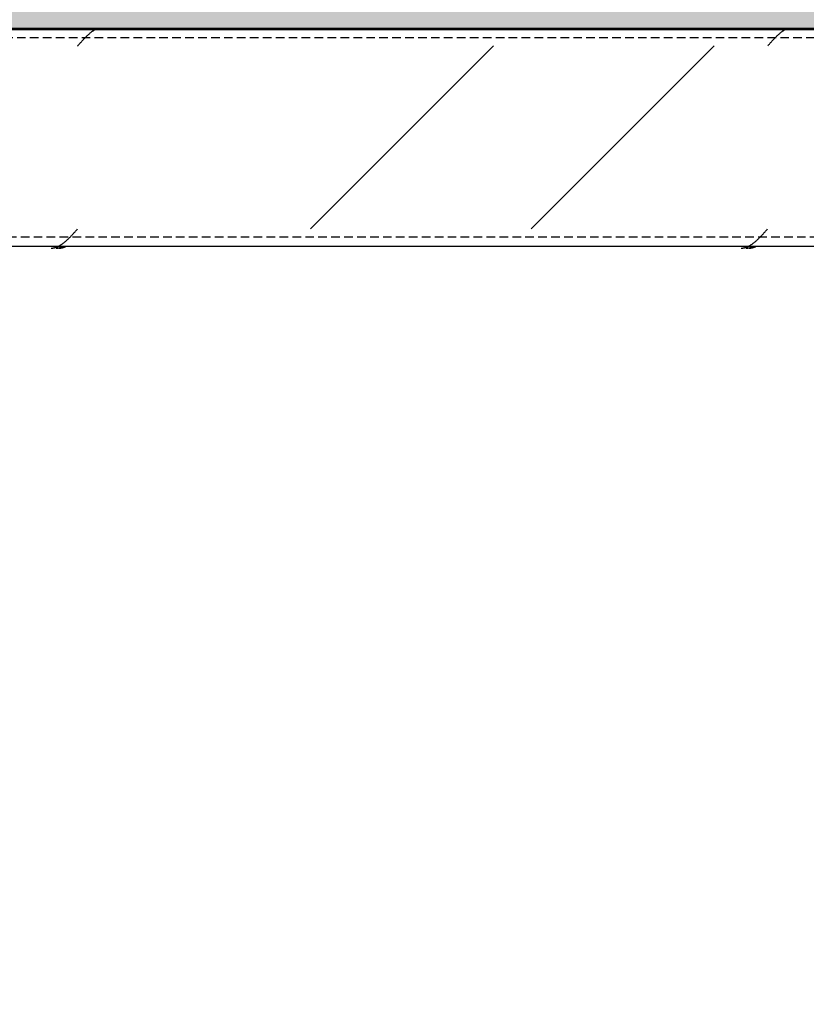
# Model space of a CAD drawing. Header units: centimetres. Extents: x -11896 to 2794, y -437 to 1921.
# Drawn here: x -2396.7 to -2353.2, y 333.2 to 387.4 of the extents above; entities that cross this region are included whole.
import ezdxf

# ---------------------------------------------------------------- set-up
doc = ezdxf.new("R2010")
doc.units = ezdxf.units.CM
doc.linetypes.add('Hidden', pattern=[0.714375, 0.47625, -0.238125])
for name, color, linetype, lineweight in [('A-ANNO-DIMS', 7, 'Continuous', 9), ('A-ANNO-DIMS-100', 7, 'Continuous', 9), ('A-FLOR', 7, 'Continuous', 9), ('S-BEAM', 7, 'Continuous', 9)]:
    doc.layers.add(name, color=color, linetype=linetype, lineweight=lineweight)
doc.styles.add('Century Gothic_1', font='GOTHIC.TTF', dxfattribs={"height": 15})
doc.dimstyles.new('FCA_N_Cotas_E100', dxfattribs={"dimscale": 30.48, "dimtxt": 15.662524, "dimasz": 0.492126, "dimexe": 0.656168, "dimexo": 0.656168, "dimgap": 0.032808, "dimtad": 1, "dimlfac": 0.01, "dimrnd": 0.01, "dimzin": 0, "dimdsep": 46, "dimtxsty": 'Century Gothic_1', "dimblk1": 'OBLIQUE', "dimblk2": 'OBLIQUE', "dimsah": 1, "dimcen": 0.09, "dimdle": 0.656168, "dimazin": 2, "dimtfac": 1, "dimtdec": 4, "dimtix": 1, "dimtmove": 0, "dimatfit": 3, "dimfxl": 1, "dimtvp": 1, "dimtolj": 1, "dimtzin": 0, "dimarcsym": 2})

# ---------------------------------------------------------------- blocks, each defined once
blk = doc.blocks.new('FP_78-Sección 2-2')
at = {"layer": 'S-BEAM', "color": 9, "true_color": 0xc0c0c0}
for p, q in [((-3843.527, 386.544), (-3843.504, 386.565)), ((-3843.504, 386.565), (-3843.481, 386.585)), ((-3843.481, 386.585), (-3843.457, 386.605)), ((-3843.457, 386.605), (-3843.434, 386.625)), ((-3843.434, 386.625), (-3843.411, 386.644)), ((-3843.411, 386.644), (-3843.388, 386.663)), ((-3843.388, 386.663), (-3843.364, 386.681)), ((-3843.364, 386.681), (-3843.341, 386.699)), ((-3843.341, 386.699), (-3843.318, 386.716)), ((-3843.318, 386.716), (-3843.294, 386.733)), ((-3843.294, 386.733), (-3843.271, 386.75)), ((-3843.271, 386.75), (-3843.248, 386.765)), ((-3843.248, 386.765), (-3843.224, 386.781)), ((-3843.224, 386.781), (-3843.201, 386.796)), ((-3843.201, 386.796), (-3843.178, 386.81)), ((-3843.178, 386.81), (-3843.155, 386.824)), ((-3843.155, 386.824), (-3843.131, 386.837)), ((-3843.131, 386.837), (-3843.108, 386.849)), ((-3843.108, 386.849), (-3843.085, 386.861)), ((-3805.427, 386.544), (-3805.404, 386.565)), ((-3805.404, 386.565), (-3805.381, 386.585)), ((-3805.381, 386.585), (-3805.357, 386.605)), ((-3805.357, 386.605), (-3805.334, 386.625)), ((-3805.334, 386.625), (-3805.311, 386.644)), ((-3805.311, 386.644), (-3805.288, 386.663)), ((-3805.288, 386.663), (-3805.264, 386.681)), ((-3805.264, 386.681), (-3805.241, 386.699)), ((-3805.241, 386.699), (-3805.218, 386.716)), ((-3805.218, 386.716), (-3805.194, 386.733)), ((-3805.194, 386.733), (-3805.171, 386.75)), ((-3805.171, 386.75), (-3805.148, 386.765)), ((-3805.148, 386.765), (-3805.124, 386.781)), ((-3805.124, 386.781), (-3805.101, 386.796)), ((-3805.101, 386.796), (-3805.078, 386.81)), ((-3805.078, 386.81), (-3805.055, 386.824)), ((-3805.055, 386.824), (-3805.031, 386.837)), ((-3805.031, 386.837), (-3805.008, 386.849)), ((-3805.008, 386.849), (-3804.985, 386.861)), ((-3844.04, 386.013), (-3844.017, 386.039)), ((-3844.017, 386.039), (-3843.994, 386.065)), ((-3843.994, 386.065), (-3843.97, 386.091)), ((-3843.97, 386.091), (-3843.947, 386.117)), ((-3843.947, 386.117), (-3843.924, 386.142)), ((-3843.924, 386.142), (-3843.9, 386.168)), ((-3843.9, 386.168), (-3843.877, 386.193)), ((-3843.877, 386.193), (-3843.854, 386.218)), ((-3843.854, 386.218), (-3843.83, 386.243)), ((-3843.83, 386.243), (-3843.807, 386.268)), ((-3843.807, 386.268), (-3843.784, 386.293)), ((-3843.784, 386.293), (-3843.76, 386.317)), ((-3843.76, 386.317), (-3843.737, 386.341)), ((-3843.737, 386.341), (-3843.714, 386.365)), ((-3843.714, 386.365), (-3843.691, 386.388)), ((-3843.691, 386.388), (-3843.667, 386.412)), ((-3843.667, 386.412), (-3843.644, 386.434)), ((-3843.644, 386.434), (-3843.621, 386.457)), ((-3843.621, 386.457), (-3843.597, 386.479)), ((-3843.597, 386.479), (-3843.574, 386.501)), ((-3843.574, 386.501), (-3843.551, 386.523)), ((-3843.551, 386.523), (-3843.527, 386.544)), ((-3805.94, 386.013), (-3805.917, 386.039)), ((-3805.917, 386.039), (-3805.894, 386.065)), ((-3805.894, 386.065), (-3805.87, 386.091)), ((-3805.87, 386.091), (-3805.847, 386.117)), ((-3805.847, 386.117), (-3805.824, 386.142)), ((-3805.824, 386.142), (-3805.8, 386.168)), ((-3805.8, 386.168), (-3805.777, 386.193)), ((-3805.777, 386.193), (-3805.754, 386.218)), ((-3805.754, 386.218), (-3805.73, 386.243)), ((-3805.73, 386.243), (-3805.707, 386.268)), ((-3805.707, 386.268), (-3805.684, 386.293)), ((-3805.684, 386.293), (-3805.66, 386.317)), ((-3805.66, 386.317), (-3805.637, 386.341)), ((-3805.637, 386.341), (-3805.614, 386.365)), ((-3805.614, 386.365), (-3805.59, 386.388)), ((-3805.59, 386.388), (-3805.567, 386.412)), ((-3805.567, 386.412), (-3805.544, 386.434)), ((-3805.544, 386.434), (-3805.521, 386.457)), ((-3805.521, 386.457), (-3805.497, 386.479)), ((-3805.497, 386.479), (-3805.474, 386.501)), ((-3805.474, 386.501), (-3805.451, 386.523)), ((-3805.451, 386.523), (-3805.427, 386.544)), ((-3844.133, 385.909), (-3844.11, 385.935)), ((-3844.11, 385.935), (-3844.087, 385.961)), ((-3844.087, 385.961), (-3844.063, 385.987)), ((-3844.063, 385.987), (-3844.04, 386.013)), ((-3806.033, 385.909), (-3806.01, 385.935)), ((-3806.01, 385.935), (-3805.987, 385.961)), ((-3805.987, 385.961), (-3805.963, 385.987)), ((-3805.963, 385.987), (-3805.94, 386.013))]:
    blk.add_line(p, q, dxfattribs=at)
blk = doc.blocks.new('FP_79-Sección 2-2')
at = {"layer": 'S-BEAM', "color": 9, "true_color": 0xc0c0c0}
for p, q in [((-3844.204, 375.73), (-3844.18, 375.756)), ((-3844.18, 375.756), (-3844.157, 375.783)), ((-3844.157, 375.783), (-3844.134, 375.809)), ((-3806.104, 375.73), (-3806.08, 375.756)), ((-3806.08, 375.756), (-3806.057, 375.783)), ((-3806.057, 375.783), (-3806.034, 375.809)), ((-3844.74, 375.174), (-3844.717, 375.195)), ((-3844.717, 375.195), (-3844.693, 375.216)), ((-3844.693, 375.216), (-3844.67, 375.238)), ((-3844.67, 375.238), (-3844.647, 375.261)), ((-3844.647, 375.261), (-3844.623, 375.283)), ((-3844.623, 375.283), (-3844.6, 375.306)), ((-3844.6, 375.306), (-3844.577, 375.329)), ((-3844.577, 375.329), (-3844.553, 375.353)), ((-3844.553, 375.353), (-3844.53, 375.377)), ((-3844.53, 375.377), (-3844.507, 375.401)), ((-3844.507, 375.401), (-3844.483, 375.425)), ((-3844.483, 375.425), (-3844.46, 375.45)), ((-3844.46, 375.45), (-3844.437, 375.474)), ((-3844.437, 375.474), (-3844.414, 375.499)), ((-3844.414, 375.499), (-3844.39, 375.524)), ((-3844.39, 375.524), (-3844.367, 375.55)), ((-3844.367, 375.55), (-3844.344, 375.575)), ((-3844.344, 375.575), (-3844.32, 375.601)), ((-3844.32, 375.601), (-3844.297, 375.627)), ((-3844.297, 375.627), (-3844.274, 375.652)), ((-3844.274, 375.652), (-3844.25, 375.678)), ((-3844.25, 375.678), (-3844.227, 375.704)), ((-3844.227, 375.704), (-3844.204, 375.73)), ((-3806.64, 375.174), (-3806.617, 375.195)), ((-3806.617, 375.195), (-3806.593, 375.216)), ((-3806.593, 375.216), (-3806.57, 375.238)), ((-3806.57, 375.238), (-3806.547, 375.261)), ((-3806.547, 375.261), (-3806.523, 375.283)), ((-3806.523, 375.283), (-3806.5, 375.306)), ((-3806.5, 375.306), (-3806.477, 375.329)), ((-3806.477, 375.329), (-3806.453, 375.353)), ((-3806.453, 375.353), (-3806.43, 375.377)), ((-3806.43, 375.377), (-3806.407, 375.401)), ((-3806.407, 375.401), (-3806.383, 375.425)), ((-3806.383, 375.425), (-3806.36, 375.45)), ((-3806.36, 375.45), (-3806.337, 375.474)), ((-3806.337, 375.474), (-3806.314, 375.499)), ((-3806.314, 375.499), (-3806.29, 375.524)), ((-3806.29, 375.524), (-3806.267, 375.55)), ((-3806.267, 375.55), (-3806.244, 375.575)), ((-3806.244, 375.575), (-3806.22, 375.601)), ((-3806.22, 375.601), (-3806.197, 375.627)), ((-3806.197, 375.627), (-3806.174, 375.652)), ((-3806.174, 375.652), (-3806.15, 375.678)), ((-3806.15, 375.678), (-3806.127, 375.704)), ((-3806.127, 375.704), (-3806.104, 375.73)), ((-3845.604, 374.743), (-3845.58, 374.744)), ((-3845.58, 374.744), (-3845.557, 374.745)), ((-3845.557, 374.745), (-3845.534, 374.748)), ((-3845.534, 374.748), (-3845.51, 374.75)), ((-3845.51, 374.75), (-3845.487, 374.754)), ((-3845.487, 374.754), (-3845.464, 374.758)), ((-3845.464, 374.758), (-3845.44, 374.763)), ((-3845.44, 374.763), (-3845.417, 374.768)), ((-3845.417, 374.768), (-3845.394, 374.774)), ((-3845.394, 374.774), (-3845.37, 374.781)), ((-3845.37, 374.781), (-3845.347, 374.788)), ((-3845.347, 374.788), (-3845.323, 374.796)), ((-3845.323, 374.796), (-3845.3, 374.805)), ((-3845.3, 374.805), (-3845.277, 374.814)), ((-3845.277, 374.814), (-3845.253, 374.824)), ((-3845.253, 374.824), (-3845.23, 374.834)), ((-3845.23, 374.834), (-3845.207, 374.845)), ((-3845.207, 374.845), (-3845.183, 374.856)), ((-3845.183, 374.856), (-3845.16, 374.868)), ((-3845.16, 374.868), (-3845.137, 374.881)), ((-3845.137, 374.881), (-3845.113, 374.894)), ((-3845.113, 374.894), (-3845.09, 374.908)), ((-3845.09, 374.908), (-3845.067, 374.922)), ((-3845.067, 374.922), (-3845.043, 374.937)), ((-3845.043, 374.937), (-3845.02, 374.952)), ((-3845.02, 374.952), (-3844.997, 374.968)), ((-3844.997, 374.968), (-3844.973, 374.984)), ((-3844.973, 374.984), (-3844.95, 375.001)), ((-3844.95, 375.001), (-3844.927, 375.019)), ((-3844.927, 375.019), (-3844.903, 375.036)), ((-3844.903, 375.036), (-3844.88, 375.055)), ((-3844.88, 375.055), (-3844.857, 375.073)), ((-3844.857, 375.073), (-3844.833, 375.093)), ((-3844.833, 375.093), (-3844.81, 375.112)), ((-3844.81, 375.112), (-3844.787, 375.132)), ((-3844.787, 375.132), (-3844.763, 375.153)), ((-3844.763, 375.153), (-3844.74, 375.174)), ((-3807.504, 374.743), (-3807.48, 374.744)), ((-3807.48, 374.744), (-3807.457, 374.745)), ((-3807.457, 374.745), (-3807.434, 374.748)), ((-3807.434, 374.748), (-3807.41, 374.75)), ((-3807.41, 374.75), (-3807.387, 374.754)), ((-3807.387, 374.754), (-3807.364, 374.758)), ((-3807.364, 374.758), (-3807.34, 374.763)), ((-3807.34, 374.763), (-3807.317, 374.768)), ((-3807.317, 374.768), (-3807.293, 374.774)), ((-3807.293, 374.774), (-3807.27, 374.781)), ((-3807.27, 374.781), (-3807.247, 374.788)), ((-3807.247, 374.788), (-3807.223, 374.796)), ((-3807.223, 374.796), (-3807.2, 374.805)), ((-3807.2, 374.805), (-3807.177, 374.814)), ((-3807.177, 374.814), (-3807.153, 374.824)), ((-3807.153, 374.824), (-3807.13, 374.834)), ((-3807.13, 374.834), (-3807.107, 374.845)), ((-3807.107, 374.845), (-3807.083, 374.856)), ((-3807.083, 374.856), (-3807.06, 374.868)), ((-3807.06, 374.868), (-3807.037, 374.881)), ((-3807.037, 374.881), (-3807.013, 374.894)), ((-3807.013, 374.894), (-3806.99, 374.908)), ((-3806.99, 374.908), (-3806.967, 374.922)), ((-3806.967, 374.922), (-3806.943, 374.937)), ((-3806.943, 374.937), (-3806.92, 374.952)), ((-3806.92, 374.952), (-3806.897, 374.968)), ((-3806.897, 374.968), (-3806.873, 374.984)), ((-3806.873, 374.984), (-3806.85, 375.001)), ((-3806.85, 375.001), (-3806.827, 375.019)), ((-3806.827, 375.019), (-3806.803, 375.036)), ((-3806.803, 375.036), (-3806.78, 375.055)), ((-3806.78, 375.055), (-3806.757, 375.073)), ((-3806.757, 375.073), (-3806.733, 375.093)), ((-3806.733, 375.093), (-3806.71, 375.112)), ((-3806.71, 375.112), (-3806.687, 375.132)), ((-3806.687, 375.132), (-3806.663, 375.153)), ((-3806.663, 375.153), (-3806.64, 375.174))]:
    blk.add_line(p, q, dxfattribs=at)
at = {"layer": 'S-BEAM'}
blk.add_line((-4180.589, 374.859), (-3762.503, 374.859), dxfattribs=at)
blk = doc.blocks.new('HSS Rectangular - 50 x 120-1656395-Sección 2-2')
at = {"layer": 'S-BEAM', "true_color": 0xc0c0c0}
h = blk.add_hatch(dxfattribs=at)
h.set_pattern_fill('FP_40', color=9, style=0, pattern_type=2)
h.set_pattern_definition([(45, (-5061.787, 712), (-25.1447, 25.1447), []), (45, (-5061.787, 750.1), (-25.1447, 25.1447), [])])
h.paths.add_polyline_path([(-3811.892, 375.809), (-3761.28, 375.859), (-3761.28, 385.909), (-4183.076, 385.909), (-4183.076, 375.859), (-3822.04, 375.809)])
at = {"layer": 'S-BEAM', "linetype": 'Hidden'}
for p, q in [((-3761.28, 386.359), (-4183.076, 386.359)), ((-3762.503, 375.359), (-4180.589, 375.359))]:
    blk.add_line(p, q, dxfattribs=at)
at = {"layer": 'S-BEAM'}
for name in ['FP_78-Sección 2-2', 'FP_79-Sección 2-2']:
    blk.add_blockref(name, (0, 0), dxfattribs=at)
blk = doc.blocks.new('FP_84-Sección 2-2')
at = {"layer": 'S-BEAM', "color": 9, "true_color": 0xc0c0c0}
for p, q in [((-3845.319, 374.743), (-3845.296, 374.744)), ((-3845.296, 374.744), (-3845.273, 374.745)), ((-3845.273, 374.745), (-3845.249, 374.748)), ((-3845.249, 374.748), (-3845.226, 374.75)), ((-3845.226, 374.75), (-3845.203, 374.754)), ((-3845.203, 374.754), (-3845.179, 374.758)), ((-3845.179, 374.758), (-3845.156, 374.763)), ((-3845.156, 374.763), (-3845.133, 374.768)), ((-3845.133, 374.768), (-3845.109, 374.774)), ((-3845.109, 374.774), (-3845.086, 374.781)), ((-3845.086, 374.781), (-3845.063, 374.788)), ((-3845.063, 374.788), (-3845.039, 374.796)), ((-3845.039, 374.796), (-3845.016, 374.805)), ((-3845.016, 374.805), (-3844.993, 374.814)), ((-3844.993, 374.814), (-3844.969, 374.824)), ((-3844.969, 374.824), (-3844.946, 374.834)), ((-3844.946, 374.834), (-3844.923, 374.845)), ((-3844.923, 374.845), (-3844.899, 374.856)), ((-3807.219, 374.743), (-3807.196, 374.744)), ((-3807.196, 374.744), (-3807.173, 374.745)), ((-3807.173, 374.745), (-3807.149, 374.748)), ((-3807.149, 374.748), (-3807.126, 374.75)), ((-3807.126, 374.75), (-3807.103, 374.754)), ((-3807.103, 374.754), (-3807.079, 374.758)), ((-3807.079, 374.758), (-3807.056, 374.763)), ((-3807.056, 374.763), (-3807.033, 374.768)), ((-3807.033, 374.768), (-3807.009, 374.774)), ((-3807.009, 374.774), (-3806.986, 374.781)), ((-3806.986, 374.781), (-3806.963, 374.788)), ((-3806.963, 374.788), (-3806.939, 374.796)), ((-3806.939, 374.796), (-3806.916, 374.805)), ((-3806.916, 374.805), (-3806.893, 374.814)), ((-3806.893, 374.814), (-3806.869, 374.824)), ((-3806.869, 374.824), (-3806.846, 374.834)), ((-3806.846, 374.834), (-3806.823, 374.845)), ((-3806.823, 374.845), (-3806.799, 374.856))]:
    blk.add_line(p, q, dxfattribs=at)
blk = doc.blocks.new('HSS Rectangular - 50 x 120-1656485-Sección 2-2')
at = {"layer": 'S-BEAM'}
blk.add_blockref('FP_84-Sección 2-2', (0, 0), dxfattribs=at)
blk = doc.blocks.new('FP_87-Sección 2-2')
at = {"layer": 'S-BEAM', "color": 9, "true_color": 0xc0c0c0}
for p, q in [((-3845.164, 374.743), (-3845.141, 374.744)), ((-3845.141, 374.744), (-3845.117, 374.745)), ((-3845.117, 374.745), (-3845.094, 374.748)), ((-3845.094, 374.748), (-3845.07, 374.75)), ((-3845.07, 374.75), (-3845.047, 374.754)), ((-3845.047, 374.754), (-3845.024, 374.758)), ((-3845.024, 374.758), (-3845, 374.763)), ((-3845, 374.763), (-3844.977, 374.768)), ((-3844.977, 374.768), (-3844.954, 374.774)), ((-3844.954, 374.774), (-3844.93, 374.781)), ((-3844.93, 374.781), (-3844.907, 374.788)), ((-3844.907, 374.788), (-3844.884, 374.796)), ((-3844.884, 374.796), (-3844.86, 374.805)), ((-3844.86, 374.805), (-3844.837, 374.814)), ((-3844.837, 374.814), (-3844.814, 374.824)), ((-3844.814, 374.824), (-3844.79, 374.834)), ((-3844.79, 374.834), (-3844.767, 374.845)), ((-3844.767, 374.845), (-3844.744, 374.856)), ((-3807.064, 374.743), (-3807.041, 374.744)), ((-3807.041, 374.744), (-3807.017, 374.745)), ((-3807.017, 374.745), (-3806.994, 374.748)), ((-3806.994, 374.748), (-3806.97, 374.75)), ((-3806.97, 374.75), (-3806.947, 374.754)), ((-3806.947, 374.754), (-3806.924, 374.758)), ((-3806.924, 374.758), (-3806.9, 374.763)), ((-3806.9, 374.763), (-3806.877, 374.768)), ((-3806.877, 374.768), (-3806.854, 374.774)), ((-3806.854, 374.774), (-3806.83, 374.781)), ((-3806.83, 374.781), (-3806.807, 374.788)), ((-3806.807, 374.788), (-3806.784, 374.796)), ((-3806.784, 374.796), (-3806.76, 374.805)), ((-3806.76, 374.805), (-3806.737, 374.814)), ((-3806.737, 374.814), (-3806.714, 374.824)), ((-3806.714, 374.824), (-3806.69, 374.834)), ((-3806.69, 374.834), (-3806.667, 374.845)), ((-3806.667, 374.845), (-3806.644, 374.856))]:
    blk.add_line(p, q, dxfattribs=at)
blk = doc.blocks.new('HSS Rectangular - 50 x 120-1656569-Sección 2-2')
at = {"layer": 'S-BEAM'}
blk.add_blockref('FP_87-Sección 2-2', (0, 0), dxfattribs=at)
blk = doc.blocks.new('DIMBLOCK30-Sección 2-2')
at = {"layer": 'A-ANNO-DIMS-100', "lineweight": 35}
for p, q in [((-2430.668, 777.753), (-2438.168, 785.253)), ((-2430.668, 777.753), (-2423.168, 770.253)), ((-2430.668, 386.859), (-2438.168, 394.359)), ((-2430.668, 386.859), (-2423.168, 379.359))]:
    blk.add_line(p, q, dxfattribs=at)
at = {"layer": 'A-ANNO-DIMS-100'}
for p, q in [((-2430.668, 777.753), (-2450.668, 777.753)), ((-2430.668, 777.753), (-2430.668, 386.859)), ((-2430.668, 777.753), (-2327.844, 777.753)), ((-2430.668, 386.859), (-2450.668, 386.859)), ((-2430.668, 386.859), (-2258.875, 386.859))]:
    blk.add_line(p, q, dxfattribs=at)
at = {"layer": 'A-ANNO-DIMS-100', "color": 0, "insert": (-2450.894, 561.92), "char_height": 15, "width": 48.92674, "attachment_point": 1, "rotation": 90, "line_spacing_factor": 0.984502, "style": 'Century Gothic_1'}
blk.add_mtext('3.91', dxfattribs=at)
blk = doc.blocks.new('_Oblique')
at = {"color": 0, "linetype": 'ByBlock', "lineweight": -2}
blk.add_line((-0.5, -0.5), (0.5, 0.5), dxfattribs=at)
blk = doc.blocks.new('DIMBLOCK31-Sección 2-2')
at = {"layer": 'A-ANNO-DIMS-100', "lineweight": 35}
for p, q in [((-2430.668, 386.859), (-2438.168, 394.359)), ((-2430.668, 386.859), (-2423.168, 379.359)), ((-2430.668, 94), (-2438.168, 101.5)), ((-2430.668, 94), (-2423.168, 86.5))]:
    blk.add_line(p, q, dxfattribs=at)
at = {"layer": 'A-ANNO-DIMS-100'}
for p, q in [((-2430.668, 386.859), (-2450.668, 386.859)), ((-2430.668, 386.859), (-2430.668, 74)), ((-2430.668, 386.859), (-2258.875, 386.859)), ((-2430.668, 94), (-3209.083, 94)), ((-2430.668, 94), (-2410.668, 94))]:
    blk.add_line(p, q, dxfattribs=at)
at = {"layer": 'A-ANNO-DIMS-100', "color": 0, "insert": (-2450.894, 220.043), "char_height": 15, "width": 48.92674, "attachment_point": 1, "rotation": 90, "line_spacing_factor": 0.984502, "style": 'Century Gothic_1'}
blk.add_mtext('2.93', dxfattribs=at)
blk = doc.blocks.new('DIMBLOCK35-Sección 2-2')
at = {"layer": 'A-ANNO-DIMS-100'}
for p, q in [((-2734.929, 440.395), (-2734.929, 460.395)), ((-2306.844, 440.395), (-2306.844, 460.395)), ((-2286.844, 440.395), (-2734.929, 440.395)), ((-2734.929, 440.395), (-2734.929, 395.859)), ((-2306.844, 440.395), (-2306.844, 395.859))]:
    blk.add_line(p, q, dxfattribs=at)
at = {"layer": 'A-ANNO-DIMS-100', "lineweight": 35}
for p, q in [((-2734.929, 440.395), (-2727.429, 447.895)), ((-2306.844, 440.395), (-2299.344, 447.895)), ((-2734.929, 440.395), (-2742.429, 432.895)), ((-2306.844, 440.395), (-2314.344, 432.895))]:
    blk.add_line(p, q, dxfattribs=at)
at = {"layer": 'A-ANNO-DIMS-100', "color": 0, "insert": (-2541.273, 460.621), "char_height": 15, "width": 48.92674, "attachment_point": 1, "line_spacing_factor": 0.984502, "style": 'Century Gothic_1'}
blk.add_mtext('4.28', dxfattribs=at)

msp = doc.modelspace()

# ---------------------------------------------------------------- hatches: boundary and pattern name
at = {"layer": 'A-FLOR', "true_color": 0x9a9a9a}
msp.add_hatch(color=253, dxfattribs=at).paths.add_polyline_path([(-2269.9, 386.859), (-2238.875, 386.859), (-2238.875, 387.859), (-3524.545, 387.859), (-3524.545, 386.859), (-2290.196, 386.859)])

# ---------------------------------------------------------------- linework, layer by layer
at = {"layer": 'A-FLOR', "lineweight": 35}
msp.add_line((-3524.545, 386.859), (-2238.875, 386.859), dxfattribs=at)

# ---------------------------------------------------------------- block references
at = {"layer": 'S-BEAM'}
for name in ['HSS Rectangular - 50 x 120-1656395-Sección 2-2', 'HSS Rectangular - 50 x 120-1656485-Sección 2-2', 'HSS Rectangular - 50 x 120-1656569-Sección 2-2']:
    msp.add_blockref(name, (1450.659, 0), dxfattribs=at)

# ---------------------------------------------------------------- dimensions: what is measured, and where the dimension line sits
at = {"layer": 'A-ANNO-DIMS'}
for base, p1, p2, override, picture, middle in [((-2430.668, 386.859), (-2307.844, 777.753), (-2238.875, 386.859), {"dimpost": '<>', "dimfxl": 396.932199}, 'DIMBLOCK30-Sección 2-2', (-2439.545, 582.306)), ((-2430.668, 94), (-2238.875, 386.859), (-3229.083, 94), {"dimpost": '<>', "dimfxl": 1032.606836}, 'DIMBLOCK31-Sección 2-2', (-2439.545, 240.429))]:
    dim = msp.add_linear_dim(base=base, p1=p1, p2=p2, angle=90, dimstyle='FCA_N_Cotas_E100', override=override, dxfattribs=at)
    dim.commit()
    dim.dimension.update_dxf_attribs({"geometry": picture, "text_midpoint": middle})
dim = msp.add_linear_dim(base=(-2734.929, 440.395), p1=(-2306.844, 375.859), p2=(-2734.929, 375.859), dimstyle='FCA_N_Cotas_E100', override={"dimpost": '<>', "dimfxl": 428.085715}, dxfattribs=at)
dim.commit()
dim.dimension.update_dxf_attribs({"geometry": 'DIMBLOCK35-Sección 2-2', "text_midpoint": (-2520.886, 449.272)})

doc.saveas('drawing.dxf')
